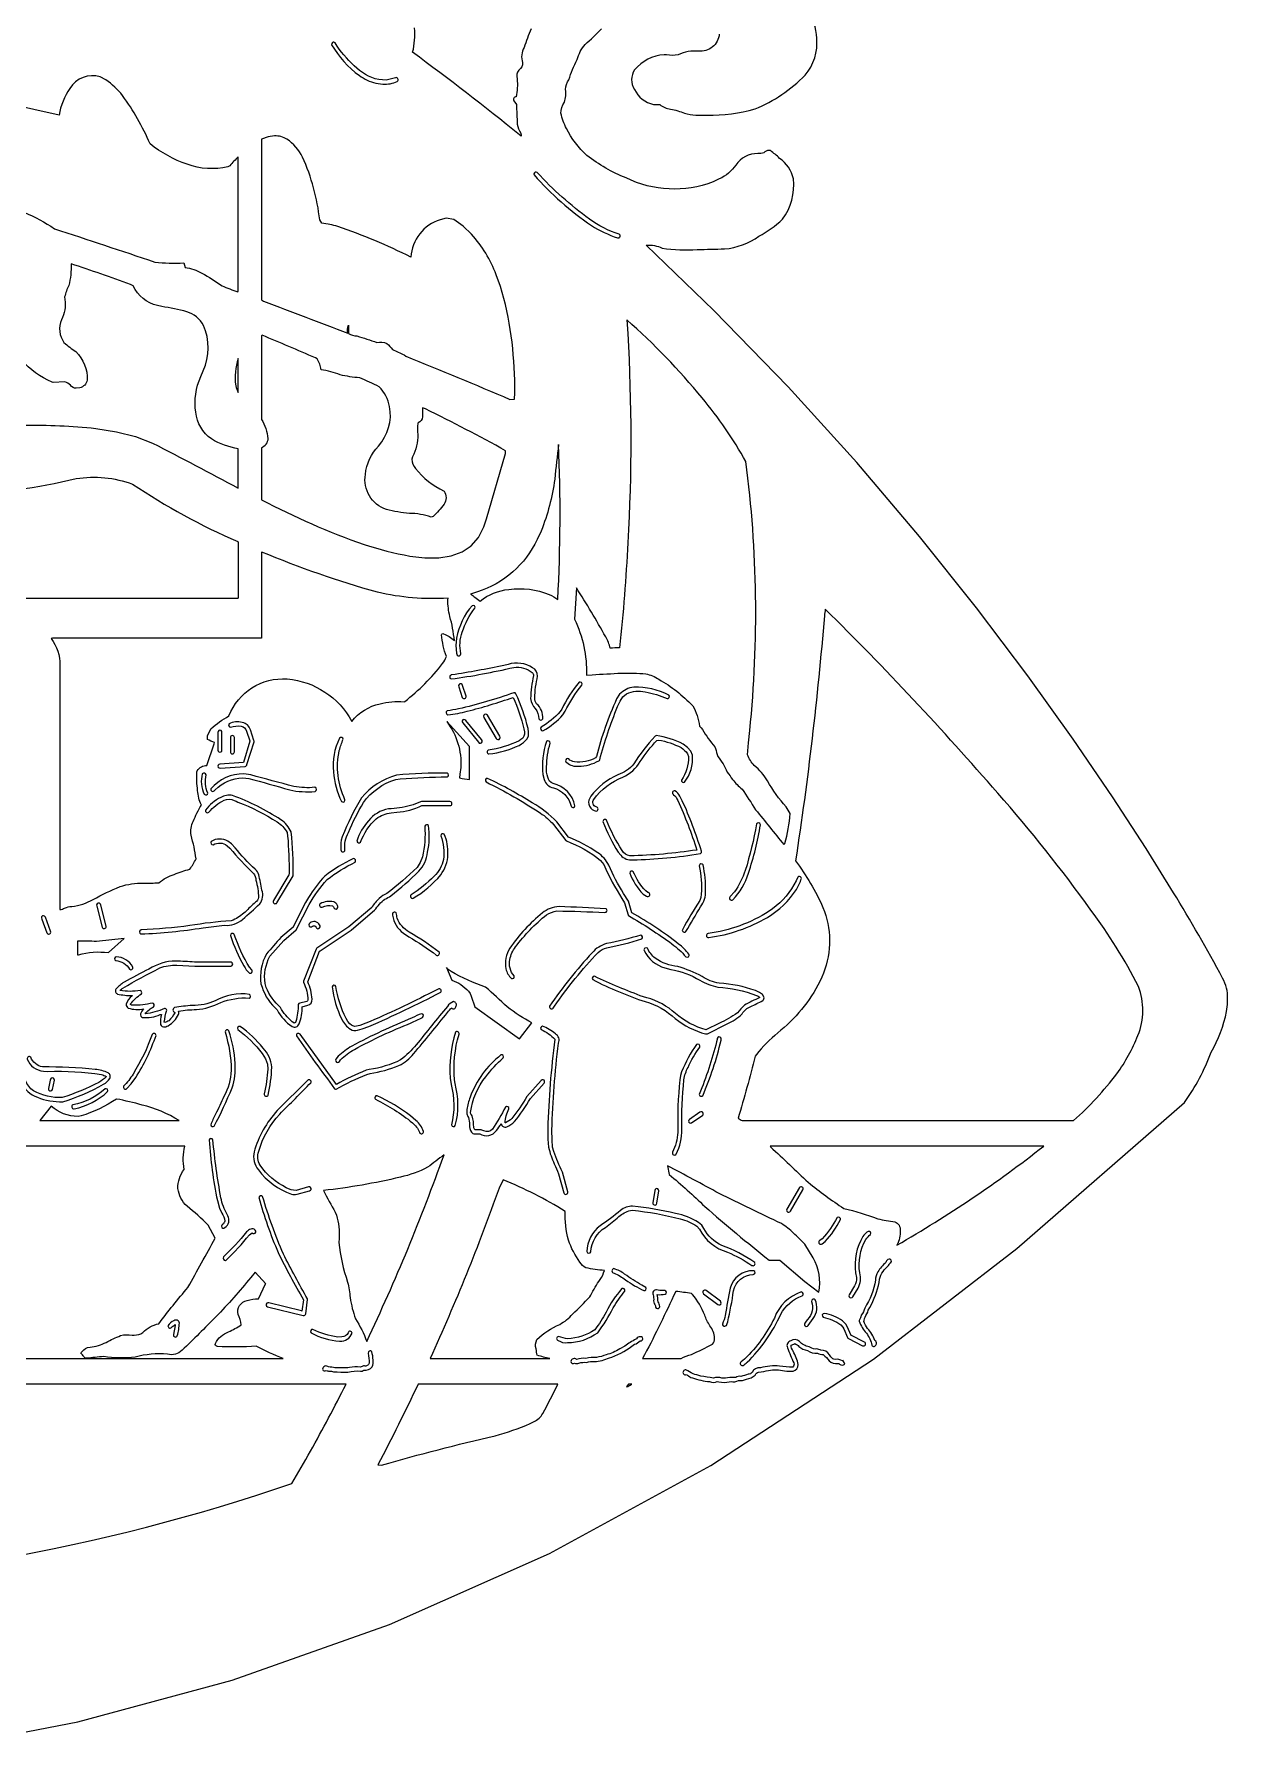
# Model space of a CAD drawing. Extents: x 0.5 to 38.1, y 1.1 to 53.1.
# Drawn here: x 25.3 to 36.98, y 27.66 to 44.45 of the extents above; entities that cross this region are included whole.
import ezdxf

# ---------------------------------------------------------------- set-up
doc = ezdxf.new("R2010")
doc.units = 0
doc.linetypes.add('0', pattern=[0])
doc.layers.add('1', color=7, linetype='0')

msp = doc.modelspace()

# ---------------------------------------------------------------- linework, layer by layer
at = {"layer": '1'}
for points in [[(32.002766, 44.454536, -0.419212), (31.799152, 44.288017, 0.127569), (31.600346, 44.253136, -0.117605), (31.48531, 44.252113), (31.462646, 44.252853, 0.203938), (31.173456, 44.104492, 0.29939), (31.172352, 43.913719, 0.226177), (31.35915, 43.765907), (31.420475, 43.765892, 0.151761), (31.525898, 43.720604, -0.060326), (31.662617, 43.679649, 0.079606), (31.884007, 43.662834, 0.072053), (32.353428, 43.722267, 0.099779), (32.842537, 44.051907, 0.206197), (32.956863, 44.413593, 0.250505), (32.654152, 44.910217, 0.098099)], [(30.160494, 44.507313, 0.02572), (30.092869, 44.323738, 0.208924), (30.076714, 44.176003, -0.28275), (30.040211, 44.102913, 0.230574), (30.023869, 44.015526, -0.074807), (30.014179, 43.841805, 0.5764), (29.993015, 43.800499), (30.016544, 43.767189, -0.010081), (30.024281, 43.573448, 0.098104), (30.059513, 43.486427, -0.078967), (30.064228, 43.455025), (30.045826, 43.468529, 0.012689), (29.001484, 44.276436, 0.083739), (29.019123, 44.51487)], [(24.253193, 27.657297), (25.7244, 27.94105), (27.234318, 28.347757), (28.775455, 28.891657), (30.340305, 29.586969), (31.921345, 30.447962), (33.511082, 31.488871), (34.915913, 32.571358), (36.55785, 33.999168, 0.062369), (36.81786, 34.492409, 0.079935), (36.968662, 34.890892), (36.977055, 34.957771), (36.979069, 35.01667, 0.139798), (36.929523, 35.216087, 0.014982), (36.44875, 36.053154), (36.179935, 36.486092), (35.852482, 36.990257), (35.46674, 37.556618), (35.023106, 38.176033), (34.522007, 38.839409), (33.963795, 39.537651), (33.348866, 40.26165), (32.677631, 41.002281), (31.950474, 41.750496), (31.286915, 42.387962, -0.13735), (31.444355, 42.360542, 0.05696), (31.787785, 42.345955, -0.006736), (32.055073, 42.352348, 0.127109), (32.390781, 42.475807, 0.063346), (32.62064, 42.642448, 0.193254), (32.728039, 43.03756, 0.193605), (32.593616, 43.238609, 0.043018), (32.50267, 43.31411, 0.292255), (32.45023, 43.301796, -0.186046), (32.396458, 43.287086), (32.380146, 43.285545, 0.266917), (32.165852, 43.173485, -0.130319), (32.003056, 43.037239), (31.941654, 43.008446, -0.208137), (31.089985, 43.047325, -0.070923), (30.70734, 43.267509, -0.098489), (30.507885, 43.531075, -0.071316), (30.452305, 43.679649, -0.140203), (30.486103, 43.788399, 0.145962), (30.497562, 43.912956, -0.155842), (30.530491, 44.007545, -0.048772), (30.611485, 44.204811, -0.105776), (30.688709, 44.352974, 0.019944), (30.851337, 44.50518, 0.122075)], [(25.200535, 42.707573, -0.058796), (25.494175, 42.550743, -0.002123), (26.476795, 42.223778, 0.035979), (26.761967, 42.216087), (26.763126, 42.214973), (26.773396, 42.172325, -0.104191), (26.937256, 42.11467, -0.03292), (27.13567, 41.991661, 0.02168), (27.289463, 41.933449), (27.293781, 41.937813), (27.293797, 43.254387, 0.018421), (27.212269, 43.166313), (27.192875, 43.156609, -0.150482), (26.795248, 43.181782, -0.088989), (26.430927, 43.381569, 0.054268), (26.161438, 43.85387, 0.071128), (25.998447, 44.008644), (25.942539, 44.036552, 0.343583), (25.646372, 43.92366, 0.111386), (25.540531, 43.660561), (24.545612, 43.88166)], [(25.194262, 40.626549, -0.032053), (25.899204, 40.595711), (26.102787, 40.562721), (26.289692, 40.515465), (26.456121, 40.452232, -0.004034), (27.293781, 40.011909), (27.293766, 40.39669, -0.094318), (27.031813, 40.493004, -0.216025), (26.877989, 40.754299, -0.143689), (26.927448, 41.103874), (26.950932, 41.16111, 0.216883), (26.954414, 41.603447, 0.194676), (26.790333, 41.738091, 0.033642), (26.545628, 41.787941), (26.504719, 41.797539, -0.235946), (26.265537, 41.992119), (26.240482, 42.004265, 0.008092), (25.657841, 42.206627, -0.064292), (25.636234, 41.994667, 0.063634), (25.594746, 41.883705), (25.596348, 41.856575, -0.147962), (25.56522, 41.659554, 0.270179), (25.58852, 41.436287, 0.039086), (25.703876, 41.348152, -0.213596), (25.816429, 41.067627, -0.288844), (25.744343, 40.994041), (25.708958, 40.988441, -0.267571), (25.652401, 41.017902, 0.118234), (25.596027, 41.052315), (25.482716, 41.04641), (25.472416, 41.04882, -0.118602), (25.172457, 41.266277, -0.195437)], [(24.553368, 39.949413, 0.051985), (25.70731, 40.104973, -0.128442), (26.259176, 40.051208, 0.044463), (27.288868, 39.48835), (27.293781, 39.480766), (27.293781, 38.93531), (27.287174, 38.933434), (24.122486, 38.933449, 0.657489)], [(23.958546, 31.493952), (27.734028, 31.493952, -0.019346), (27.469975, 31.614161, -0.032411), (27.090122, 31.613047, -0.512748), (27.071049, 31.64271, -0.196952), (27.19849, 31.754227, 0.015545), (27.32407, 31.82345, 0.080168), (27.293819, 31.927008, -0.446095), (27.3806, 32.061653, -0.079248), (27.493336, 32.08004), (27.562428, 32.224052), (27.562641, 32.225304), (27.459021, 32.340401), (27.416096, 32.287758, -0.027181), (27.074846, 31.9039, -0.010932), (26.744816, 31.576151, -0.280648), (26.601154, 31.53686, 0.09008), (26.286427, 31.508173, -0.063641), (25.97707, 31.514215, -0.002238), (25.809267, 31.49667, -0.258446), (25.782293, 31.51461, 0.072106), (25.75536, 31.542475), (25.753757, 31.547693), (25.755222, 31.553553, -0.102764), (25.817799, 31.602564), (25.843821, 31.605709, 0.103501), (26.001091, 31.652821, -0.030154), (26.142235, 31.719023, -0.120122), (26.25458, 31.7236, 0.08682), (26.341572, 31.736567), (26.358952, 31.750635, -0.139138), (26.515553, 31.835199, -0.012635), (26.802189, 32.191185, 0.001733), (27.068394, 32.673012), (26.998615, 32.800911, 0.030586), (26.792854, 32.984943, -0.16476), (26.702929, 33.158012, -0.167756), (26.764545, 33.345741, -0.106557), (26.771168, 33.571724), (26.751347, 33.572365), (25.218098, 33.572365, -0.041612)]]:
    msp.add_lwpolyline(points, format="xyb", dxfattribs=at)
for points in [[(28.217075, 44.372017, 0.311866), (28.207783, 44.351173, 0.101257), (28.479988, 44.048687, 0.077527), (28.639973, 43.973106), (28.709522, 43.963326, 0.109294), (28.851168, 43.991322, 0.826197), (28.833378, 44.028084), (28.820118, 44.022621), (28.743595, 44.004723), (28.668781, 44.008873, -0.136866), (28.429377, 44.144245, -0.064422), (28.242224, 44.368576, 0.351333)], [(27.520451, 41.853279), (27.541292, 41.840847, -0.002377), (28.367146, 41.528709, -0.187141), (28.373966, 41.604897), (28.373966, 41.524391, 0.129713), (28.455997, 41.501488, -0.013139), (28.650547, 41.436836, -0.159495), (28.74918, 41.428627, -0.036581), (28.80283, 41.367561, -0.017963), (28.917484, 41.314629), (28.933702, 41.302731, -0.004792), (29.952654, 40.880718), (29.999317, 40.881508, 0.067833), (29.895435, 41.868584), (29.860691, 41.985847), (29.819386, 42.099831, 0.091867), (29.57819, 42.497032), (29.496265, 42.575111), (29.404652, 42.642097), (29.330067, 42.652763), (29.272297, 42.637367, 0.318904), (28.984974, 42.27169, 0.033566), (28.269428, 42.571663, 0.04779), (28.113605, 42.604362), (28.091572, 42.636726, 0.077756), (27.92425, 43.251045, 0.122798), (27.770557, 43.427258, 0.135857), (27.649509, 43.458595), (27.587681, 43.450188), (27.520466, 43.425987)], [(30.188725, 43.088615, 0.152928), (30.189718, 43.076729, 0.061732), (30.751026, 42.582283, 0.062964), (31.007954, 42.460701, 0.844382), (31.024067, 42.496681, -0.083401), (30.731129, 42.645012, -0.049553), (30.219385, 43.100952, 0.526557)], [(30.935551, 38.444969, 0.066471), (30.89159, 38.556877, 0.013305), (30.603596, 39.036629), (30.585484, 38.729668, -0.116861), (30.703953, 38.181389), (30.758894, 38.186226, -0.001838), (31.043974, 38.201836, -0.033267), (31.283863, 38.193657, -0.109372), (31.411636, 38.140999, -0.072099), (31.742344, 37.88282, -0.108802), (31.809208, 37.681068), (31.824171, 37.66544), (31.838158, 37.64893, 0.029281), (31.957661, 37.480019), (31.966618, 37.462471, 0.024957), (31.987507, 37.385307, -0.075365), (32.080845, 37.233799, -0.02002), (32.133286, 37.159451, 0.056864), (32.225773, 37.06646, -0.015325), (32.358265, 36.864449, -0.003249), (32.634495, 36.523338), (32.64481, 36.53376, 0.046087), (32.696354, 36.827049), (32.658512, 36.893013, -0.062665), (32.476254, 37.146095, 0.084688), (32.344273, 37.298164, -0.073816), (32.277836, 37.401329), (32.289837, 37.520927), (32.301117, 37.640591, 0.058238), (32.262867, 40.271645, 0.049122), (31.834076, 40.894535, 0.040012), (31.098194, 41.658806), (31.106804, 41.525837, -0.028291), (31.107862, 39.47768, -0.012773), (31.027439, 38.449989, 0.003819)], [(27.520451, 39.897972, 0.035207), (28.525211, 39.460361, 0.034752), (28.974949, 39.346886), (29.121403, 39.33091), (29.256321, 39.331169), (29.377995, 39.349358), (29.484791, 39.387108), (29.57497, 39.446037), (29.64687, 39.527824), (29.698856, 39.634117), (29.722706, 39.712868), (29.910587, 40.351707), (29.911671, 40.377464, 0.012426), (29.127491, 40.786751), (29.096226, 40.799004, -0.010866), (29.099051, 40.709549, -0.243357), (29.056324, 40.649879), (29.052067, 40.643547, 0.074707), (29.050753, 40.53669, -0.143162), (28.999273, 40.319256, 0.254576), (29.01543, 40.222847), (29.027624, 40.204414, 0.110746), (29.308277, 39.983147, -0.307775), (29.309315, 39.853462, -0.043714), (29.202, 39.734413), (29.182514, 39.728645, 0.079697), (28.969772, 39.765095, -0.045902), (28.743847, 39.802464, -0.361967), (28.538271, 40.146748, -0.163358), (28.666679, 40.42358, 0.230702), (28.776278, 40.810936, 0.139413), (28.673969, 41.00428, 0.004868), (28.482822, 41.09214, -0.044981), (28.291325, 41.120537, 0.051696), (28.105671, 41.170357, 0.130261), (28.065708, 41.27636), (28.049107, 41.286324, 0.004967), (27.526827, 41.50779), (27.520466, 41.503731), (27.520466, 40.691048), (27.520954, 40.684212, -0.118998), (27.584146, 40.496479, -0.282953), (27.520466, 40.404274)], [(27.293781, 41.279366, 0.118061), (27.269194, 41.014351, 0.06911), (27.293781, 40.94854)], [(29.611164, 38.944237, 0.028711), (29.66193, 38.90612, -0.14763), (29.943451, 39.02113, -0.129705), (30.339048, 38.971123, -0.050824), (30.422596, 38.921867, 0.023944), (30.429523, 40.438316, 0.005636), (30.39213, 40.098255, -0.058921), (30.259464, 39.591423), (30.220783, 39.508385, -0.205501), (29.635166, 38.995979), (29.568851, 38.974434, -0.029772)], [(27.520451, 38.544563), (25.475712, 38.544563), (25.463245, 38.540642, -0.163952), (25.54825, 38.278801), (25.548252, 35.903831), (25.549076, 35.888832, 0.127719), (25.594465, 35.902569, -0.088905), (25.665424, 35.91806, 0.096318), (25.873644, 35.986553, -0.03006), (26.136787, 36.112827, -0.090964), (26.367193, 36.145077, 0.012176), (26.516376, 36.150063, -0.088481), (26.66758, 36.232479, -0.019208), (26.821262, 36.283546, 0.024551), (26.881733, 36.382912, 0.03249), (26.83293, 36.615818, -0.159096), (26.853901, 36.751038, -0.042248), (26.93343, 36.91082, -0.101824), (26.896723, 37.052128, -0.045314), (26.88921, 37.234596), (26.892582, 37.247063, -0.267535), (26.987034, 37.297218), (27.057774, 37.509438), (27.062519, 37.524117, -0.04348), (26.992863, 37.553169), (26.992878, 37.588097), (27.02747, 37.657326, -0.059559), (27.203312, 37.782234, -0.331364), (27.774326, 38.144753, -0.252567), (28.405382, 37.729637, -0.172422), (28.681852, 37.901966, -0.079754), (28.916824, 37.921219), (28.923542, 37.924152, 0.061119), (29.294754, 38.294415, 0.067823), (29.33115, 38.364418, -0.066159), (29.284685, 38.576717, -0.475711), (29.303913, 38.58712, -0.082192), (29.409733, 38.52169, 0.045953), (29.365149, 38.756645, -0.049973), (29.344959, 38.919838), (29.34737, 38.934822, -0.072278), (28.658405, 38.992424, -0.029574), (27.524357, 39.386421), (27.520466, 39.382881)], [(29.45882, 38.371574, 0.34947), (29.473318, 38.391838, -0.143166), (29.487371, 38.603764, -0.092427), (29.611116, 38.83606, 0.740787), (29.582541, 38.861591, 0.128599), (29.43021, 38.544655), (29.424229, 38.472008), (29.431538, 38.397118, 0.544769)], [(33.040714, 38.82711, 0.024038), (33.031116, 38.761421, -0.017349), (32.749577, 36.365501, -0.051655), (33.017769, 35.909405, -0.194645), (33.022881, 35.266914), (33.006474, 35.225632), (32.988197, 35.185143, -0.10526), (32.575081, 34.680744, 0.046035), (32.365498, 34.470131), (32.354328, 34.452385, -0.008698), (32.188053, 33.845329, 0.049866), (32.225224, 33.822365), (35.471287, 33.822365, 0.046301), (35.89505, 34.281185, 0.062729), (36.101109, 34.656746, 0.185367), (36.106419, 35.135887, 0.041813), (35.640503, 35.882858, 0.024813), (34.728394, 37.026806, 0.019045)], [(29.3848, 38.184364, 0.892816), (29.378284, 38.144646, 0.025298), (29.990702, 38.257961, -0.202855), (30.172417, 38.20681, -0.137107), (30.184818, 38.178062, 0.045909), (30.156452, 37.952358, 0.181615), (30.202017, 37.855911, -0.152044), (30.237375, 37.754269, 0.6347), (30.274328, 37.754433, 0.227845), (30.214449, 37.901669, -0.145882), (30.196859, 37.956612, -0.053216), (30.224667, 38.172684, 0.294431), (30.174526, 38.254631, 0.219076), (29.935627, 38.287621), (29.892826, 38.275841, -0.01293)], [(29.73505, 37.417763, 0.180132), (29.747501, 37.411171, 0.082336), (30.044952, 37.494762, 0.082747), (30.120975, 37.557594), (30.134632, 37.588692), (30.135838, 37.622215), (30.131138, 37.659111, 0.048751), (30.012318, 38.000359, 0.236558), (29.992558, 38.009392, -0.026299), (29.451267, 37.850685, -0.017896), (29.340055, 37.832981, 0.762502), (29.346851, 37.795006, 0.050114), (29.535618, 37.829769, 0.026484), (29.983692, 37.964455, -0.049684), (30.091175, 37.6558), (30.095432, 37.62571, -0.329693), (30.06097, 37.552399), (30.044262, 37.540459, -0.080846), (29.74024, 37.448502, 0.479222)], [(29.490086, 38.082085, 1.078392), (29.452517, 38.068321), (29.487232, 37.964302, 0.9419), (29.524939, 37.977455)], [(30.260807, 37.673317, 0.746846), (30.275745, 37.638027, 0.092242), (30.472569, 37.795082), (30.494678, 37.827919, -0.058743), (30.658934, 38.085007, 0.702034), (30.630098, 38.111565, 0.062809), (30.460804, 37.849434), (30.445271, 37.825005, -0.075772)], [(30.824467, 37.343895, 0.144224), (30.832233, 37.351997, -0.030573), (31.006916, 37.874428), (31.03278, 37.928627), (31.059696, 37.971123), (31.094715, 37.999535, -0.171349), (31.27774, 38.017559, -0.062904), (31.491962, 37.952229, 0.709332), (31.509771, 37.985542, 0.130755), (31.16666, 38.062813, 0.188642), (31.027653, 37.995476), (30.998081, 37.948631, 0.043833), (30.799915, 37.384239), (30.792377, 37.372536, -0.15175), (30.585743, 37.332985, -0.181924), (30.528931, 37.362164, 1.022433), (30.510118, 37.32618, 0.208356), (30.62499, 37.290405, 0.122285)], [(29.818562, 37.562996, 1.140763), (29.853106, 37.583168), (29.733021, 37.789024, 1.063485), (29.698458, 37.768867)], [(27.134998, 37.620064, 1.146891), (27.094988, 37.620049), (27.09499, 37.448479, 1.000191), (27.134998, 37.448479)], [(27.114277, 37.311424, 1.019089), (27.116459, 37.271481), (27.36031, 37.288902, 0.359441), (27.379734, 37.307259), (27.448383, 37.530434, 0.151252), (27.448048, 37.542137), (27.413212, 37.646675, 0.281453), (27.333435, 37.719296, 0.195556), (27.204493, 37.705879, 0.606184), (27.217793, 37.672894, -0.107085), (27.324366, 37.68346, -0.264243), (27.375629, 37.632912), (27.407078, 37.538582), (27.407917, 37.534859), (27.344227, 37.327858)], [(29.335819, 37.72744, -0.178947), (29.472445, 37.276787), (29.461994, 37.211388), (29.461094, 37.176552, 0.015349), (29.558048, 37.160896), (29.558048, 37.483391)], [(29.645435, 37.525322, 1.14525), (29.676397, 37.550652), (29.522007, 37.739357, 1.065081), (29.491047, 37.714027)], [(27.25716, 37.570641, 1), (27.217152, 37.570641), (27.217152, 37.431038, 1), (27.25716, 37.431038)], [(28.323551, 36.940392, 0.382054), (28.338964, 36.962059, -0.164914), (28.283091, 37.444439, -0.026641), (28.321604, 37.554184, 0.695936), (28.285772, 37.565407, 0.14544), (28.226877, 37.234535, 0.097037), (28.30575, 36.944969, 0.242974)], [(30.574375, 36.887978, 0.30494), (30.589863, 36.904076, 0.299448), (30.376535, 37.120434, -0.263474), (30.323931, 37.182816, -0.104553), (30.312714, 37.284782, -0.06655), (30.346962, 37.516392, 0.677017), (30.311268, 37.531944, 0.106272), (30.276875, 37.209038), (30.289494, 37.159737, 0.286743), (30.379419, 37.079697, -0.275192), (30.552105, 36.898743, 0.342242)], [(31.375797, 37.584389, 0.052081), (31.164873, 37.312534, -0.147321), (31.009459, 37.207279, 0.120013), (30.744801, 36.995949), (30.735523, 36.978874, 0.545634), (30.798546, 36.852329, 0.946134), (30.797485, 36.892059, -0.506059), (30.774006, 36.966179, -0.144023), (31.060328, 37.184021, 0.163303), (31.228224, 37.336849, -0.040385), (31.392078, 37.543541), (31.409702, 37.546913, -0.072724), (31.628344, 37.473034, -0.089741), (31.692661, 37.413124), (31.701603, 37.384697, -0.157024), (31.632181, 37.154747, 0.636874), (31.662754, 37.134911, 0.190865), (31.740314, 37.397209), (31.723774, 37.439186), (31.692478, 37.475227), (31.65041, 37.505653, 0.092788), (31.385155, 37.589993), (31.380095, 37.58783)], [(26.984333, 37.011787, 0.266924), (26.995367, 37.028358, -0.14363), (26.978951, 37.206066, 0.635745), (26.942539, 37.217003, 0.178066), (26.96114, 37.015633, 0.32594)], [(27.069798, 37.060982, -0.190572), (27.33823, 37.176399), (27.397404, 37.169502, -0.009065), (27.797873, 37.059086, 0.078528), (28.045832, 37.043903, 0.726653), (28.044529, 37.084023, -0.072151), (27.838337, 37.09304, -0.004377), (27.416508, 37.206154), (27.349751, 37.216194, 0.219617), (27.025805, 37.07024, 0.747911), (27.058552, 37.04969)], [(28.299046, 36.471443, 0.935168), (28.338854, 36.468407, -0.156356), (28.372581, 36.642235, -0.032957), (28.51955, 36.935966, -0.167219), (28.835773, 37.159447), (28.879475, 37.166847, -0.019418), (29.339424, 37.185959, 0.645532), (29.339405, 37.222435, 0.032735), (28.843433, 37.201973, 0.163164), (28.502262, 36.981972, 0.045328), (28.312748, 36.601067), (28.302692, 36.566795), (28.299061, 36.541069)], [(31.699924, 35.42643, 0.340018), (31.705082, 35.450294, 0.071671), (31.605, 35.550697, 0.036668), (31.145405, 35.857002), (31.112675, 35.971489), (31.065907, 36.046341, -0.037271), (30.920797, 36.321999, 0.133898), (30.812916, 36.444298, 0.056652), (30.528202, 36.595192), (30.411457, 36.745293, 0.080168), (30.17281, 36.931374, 0.029194), (29.734848, 37.1717, 0.751055), (29.719944, 37.136299, -0.03173), (30.253025, 36.831673, -0.062381), (30.380299, 36.720222), (30.502323, 36.563332), (30.504063, 36.56144), (30.506046, 36.559792, -0.082945), (30.841051, 36.369015, -0.114375), (30.892567, 36.283104, 0.034785), (31.075748, 35.955193), (31.109348, 35.837563), (31.110783, 35.833916), (31.112904, 35.830635, -0.025965), (31.53986, 35.551826, -0.058424), (31.676023, 35.42498, 0.332568)], [(27.29105, 36.940224, -0.050664), (27.67432, 36.745201, -0.121762), (27.771564, 36.642342), (27.777821, 36.607658, -0.01973), (27.793003, 36.235466), (27.790852, 36.228905), (27.638828, 35.975502, 0.987346), (27.672857, 35.954491), (27.830662, 36.217552), (27.831791, 36.220039, 0.034753), (27.811726, 36.647987, 0.136887), (27.71241, 36.766865, 0.054772), (27.238619, 37.00378, 0.183757), (27.122919, 36.985008, 0.118187), (26.973364, 36.861111, 0.738118), (27.00585, 36.839939, -0.111004), (27.155125, 36.957085, -0.231491), (27.254284, 36.955009), (27.27282, 36.947998)], [(31.82819, 36.459953, 0.031282), (31.640415, 36.953117), (31.616123, 36.997627, 0.161901), (31.567814, 37.049458, 0.854235), (31.555895, 37.011784, -0.144092), (31.59557, 36.955116, -0.032011), (31.782749, 36.470375, -0.032819), (31.127459, 36.413536, -0.236687), (31.052296, 36.465889, -0.053444), (30.899881, 36.762989, 0.698562), (30.864292, 36.751045, 0.060912), (31.0145, 36.450203), (31.038639, 36.420158, 0.244728), (31.15633, 36.373817, 0.033179), (31.817474, 36.435619, 0.380457)], [(29.086887, 36.944969), (29.078081, 36.942181, -0.043086), (28.97979, 36.905403, -0.053371), (28.76474, 36.872124, 0.184946), (28.568069, 36.756813, 0.107968), (28.456137, 36.558395, 0.712665), (28.491934, 36.546272, -0.124554), (28.645405, 36.777061, -0.138661), (28.791782, 36.835228), (28.847385, 36.840508, 0.099759), (29.092777, 36.904961), (29.366093, 36.904961, 1), (29.366093, 36.944969)], [(27.952915, 35.958015), (27.952198, 35.956734), (27.833256, 35.718849), (27.831211, 35.715477), (27.711887, 35.613152, 0.013279), (27.570606, 35.454247, 0.164218), (27.516697, 35.160164, 0.131245), (27.651676, 34.927998), (27.675159, 34.905388, 0.115626), (27.821255, 34.742596, 0.437165), (27.888889, 34.768166, 0.099405), (27.920399, 34.937523), (27.974918, 34.951134, 0.359356), (28.016745, 35.010826, 0.096808), (27.97443, 35.18084), (28.090992, 35.480507), (28.097462, 35.485146), (28.400654, 35.687279), (28.401798, 35.688179), (28.629353, 35.88076, -0.067931), (28.729069, 35.99099, 0.052914), (28.788944, 36.023003, 0.025707), (29.062277, 36.262604, 0.146873), (29.148119, 36.450199, 0.085821), (29.155926, 36.709373, 0.635807), (29.119936, 36.703346, -0.079247), (29.096241, 36.404243), (29.07465, 36.348976), (29.044315, 36.300896, -0.02804), (28.74947, 36.045082, 0.115804), (28.675131, 35.996841, 0.070674), (28.600376, 35.908607), (28.37714, 35.719704), (28.063251, 35.510399, 0.146888), (28.056141, 35.501305), (27.933628, 35.186195, 0.12748), (27.932972, 35.17617, -0.105606), (27.976364, 35.000401, -0.239814), (27.964863, 34.989861), (27.89542, 34.972511, 0.250295), (27.881428, 34.959816, -0.07223), (27.857258, 34.793022, -0.370881), (27.843037, 34.777561), (27.83971, 34.778877), (27.82317, 34.788826, -0.083036), (27.707218, 34.92968, -0.103706), (27.567875, 35.125298), (27.556339, 35.165825, -0.155059), (27.602802, 35.430321), (27.739628, 35.584236), (27.86182, 35.689064, 0.080959), (27.865803, 35.694511), (27.986973, 35.93679, -0.045912), (28.163166, 36.182213, -0.048805), (28.437466, 36.351974, 0.7247), (28.421329, 36.386421, 0.052529), (28.140278, 36.215492, 0.049496), (27.982939, 36.006565)], [(28.988544, 36.000908, 0.224212), (29.005558, 35.998436, 0.085503), (29.275917, 36.226952, 0.163312), (29.345898, 36.427845, 0.115418), (29.310814, 36.624966, 0.682804), (29.276295, 36.609917, -0.123669), (29.302166, 36.378811, -0.154505), (29.211031, 36.21563, -0.062934), (28.985445, 36.031693, 0.472036)], [(32.134907, 35.983849, 0.130299), (32.287479, 36.245125, 0.04841), (32.404961, 36.717632, 0.721504), (32.367817, 36.725792, -0.031459), (32.257259, 36.27058, -0.05851), (32.153156, 36.0606), (32.110767, 36.015724, 0.974052)], [(26.819736, 35.730812, -0.019553), (26.342585, 35.688236, 0.776442), (26.34206, 35.649208, 0.028472), (26.949545, 35.70916), (27.055145, 35.722233), (27.160862, 35.734337, 0.200439), (27.336857, 35.791756, 0.00611), (27.504786, 35.943317, 0.242495), (27.526659, 36.07848, -0.004587), (27.496265, 36.228916, 0.108763), (27.460651, 36.28318, -0.038668), (27.263371, 36.492607), (27.227192, 36.530724), (27.191685, 36.556145, 0.277452), (27.030344, 36.555405, 0.712921), (27.049015, 36.521431, -0.312699), (27.1852, 36.513069), (27.213215, 36.488991, 0.037226), (27.445013, 36.241207, -0.172218), (27.465794, 36.175987, -0.079148), (27.491016, 36.005196, -0.23155), (27.462759, 35.959549, 0.018053), (27.362623, 35.863937, -0.061066), (27.245441, 35.78437), (27.223728, 35.778038, 0.026055)], [(31.820362, 35.91581, 0.182684), (31.867727, 36.070717, 0.062888), (31.844265, 36.324558, 0.699192), (31.806767, 36.316826, -0.059362), (31.827015, 36.038506), (31.820988, 36.004677), (31.810858, 35.977947, 0.00328), (31.641459, 35.691158, 0.773504), (31.675205, 35.672142, 0.002895)], [(31.305241, 36.015099, 0.935196), (31.302555, 36.056232), (31.282246, 36.069725, -0.080079), (31.160118, 36.258583, 0.648424), (31.126041, 36.24543, 0.100276), (31.256458, 36.039818), (31.28899, 36.018654, 0.149285)], [(32.803318, 36.202629, 0.511813), (32.771076, 36.204872), (32.754612, 36.169472, -0.124442), (32.523808, 35.895802), (32.490845, 35.871864, -0.108344), (31.892918, 35.653343, 0.975604), (31.898914, 35.613804, 0.097545), (32.475254, 35.811871, 0.116512), (32.757969, 36.084972, 0.060752), (32.806469, 36.191643), (32.805614, 36.197342)], [(25.961475, 35.715462, 0.966779), (26.000309, 35.72506), (25.948963, 35.930504, 1.239655), (25.910128, 35.920784)], [(28.25359, 35.893318, 0.550649), (28.264851, 35.927967, 0.226354), (28.22855, 35.963219, 0.172949), (28.096071, 35.944977, 0.82677), (28.116903, 35.911671, -0.173258), (28.218056, 35.924274, -0.244964), (28.231684, 35.902065, 0.300819)], [(25.406254, 35.814903, 1.160895), (25.371052, 35.794823), (25.421284, 35.660896, 1.043975), (25.457615, 35.67791)], [(29.232883, 35.442467, 0.852986), (29.259634, 35.471581, 0.036902), (28.967705, 35.665768, -0.1673), (28.849773, 35.803417, 0.021371), (28.841326, 35.855068, 0.862322), (28.804707, 35.832481, 0.210884), (28.911228, 35.658409), (28.965, 35.620705, -0.029225)], [(30.884022, 35.857964, 0.771873), (30.894289, 35.895283, 0.010203), (30.433878, 35.916534, 0.163081), (30.271122, 35.85479, 0.07029), (29.95295, 35.509964, 0.187547), (29.913776, 35.307995, 0.147179), (29.968458, 35.213589, 0.640246), (29.995869, 35.238548, -0.253842), (29.953766, 35.398907, -0.123295), (30.008945, 35.522163, -0.066727), (30.31271, 35.836937, -0.103952), (30.411045, 35.87426, -0.012614)], [(27.421055, 35.266975, 0.495109), (27.42621, 35.298378), (27.405201, 35.323372, -0.058927), (27.255007, 35.644829, 0.728991), (27.217167, 35.633415, 0.049101), (27.349064, 35.336159, 0.082023), (27.40304, 35.266579, 0.237801)], [(28.08112, 35.701942, 0.533398), (28.089254, 35.738308, 0.483474), (27.99744, 35.757225, 1.281649), (28.021242, 35.725647, -0.582664), (28.057026, 35.70969, 0.313056)], [(30.388767, 34.9412, -0.039381), (30.818169, 35.468761, -0.092919), (30.901875, 35.51487, 0.030921), (31.244854, 35.599888, 0.716593), (31.234028, 35.636208, -0.02151), (30.898289, 35.555313, 0.142026), (30.758945, 35.466011, 0.037429), (30.341539, 34.94112, 0.855872), (30.377398, 34.924538)], [(25.907627, 35.575737, 0.008222), (25.724827, 35.579826), (25.719471, 35.577614), (25.719471, 35.445488), (25.728947, 35.445976, -0.10296), (26.022892, 35.46624), (26.178501, 35.604546)], [(32.07938, 34.769218, 0.088866), (32.227406, 34.867668, -0.16866), (32.310165, 34.939049, 0.01151), (32.427952, 34.99712, 0.270569), (32.439762, 35.035301), (32.425266, 35.05645), (32.39632, 35.076393), (32.356052, 35.094917, 0.070723), (32.001396, 35.166683, -0.108268), (31.835043, 35.233646, 0.049345), (31.598682, 35.329323, -0.123514), (31.37509, 35.411739, -0.107034), (31.298656, 35.509487, 0.762029), (31.266834, 35.487236, 0.219073), (31.47086, 35.317665), (31.528309, 35.302696, -0.092358), (31.813997, 35.195621, 0.060908), (31.987949, 35.12748, -0.083009), (32.367176, 35.047707, -0.184184), (32.398167, 35.025978, 0.019114), (32.249241, 34.952614, 0.021471), (32.179966, 34.877266, -0.053154), (31.999882, 34.774178), (31.878529, 34.713478), (31.87392, 34.712593, -0.119126), (31.573826, 34.871544, 0.115298), (31.295038, 35.025158), (31.260014, 35.033546, -0.02019), (30.780317, 35.234825, 0.643194), (30.763983, 35.202324, 0.037082), (31.278187, 34.986702, -0.125026), (31.571943, 34.820499, 0.100981), (31.868687, 34.671055), (31.87842, 34.671215), (31.887897, 34.673439)], [(26.252781, 35.302406, 0.329247), (26.261908, 35.324333, 0.262985), (26.099125, 35.426445, 0.738568), (26.094929, 35.388435, -0.250621), (26.23045, 35.303337, 0.294851)], [(26.550373, 34.743919, 0.260185), (26.594856, 34.745842), (26.609476, 34.751595, 0.1421), (26.709579, 34.86084, 0.149519), (26.710499, 34.893745, -0.047291), (26.884409, 34.908878, 0.101425), (27.122379, 34.978554, -0.112581), (27.401884, 35.021755, 0.605114), (27.40485, 35.057274, 0.163266), (27.068985, 34.995743, -0.120542), (26.844532, 34.949474, 0.030964), (26.669868, 34.928001, 0.675363), (26.671268, 34.882698), (26.672215, 34.880501), (26.67226, 34.877708, -0.09015), (26.613203, 34.800701, -0.097473), (26.576847, 34.783241), (26.570591, 34.78611, -0.050566), (26.594145, 34.902767, 0.423509), (26.570805, 34.92046, -0.085359), (26.382069, 34.868385, -0.09108), (26.466206, 34.937241, 0.59221), (26.454853, 34.972878, -0.063312), (26.261503, 34.951431), (26.249598, 34.953949), (26.238102, 34.957939), (26.240452, 34.964867, -0.076752), (26.345949, 35.06358, 0.531085), (26.334385, 35.094673, -0.077049), (26.137333, 35.095589, -0.113919), (26.165195, 35.119896, -0.017517), (26.525446, 35.316139, -0.102256), (26.693897, 35.343254), (26.870838, 35.334435), (27.220631, 35.33445, 1.063918), (27.215946, 35.374443), (26.867435, 35.374474, 0.002792), (26.680923, 35.384426, 0.133738), (26.420033, 35.30629, 0.001551), (26.176804, 35.176689, 0.068338), (26.096611, 35.10955, 0.464875), (26.112583, 35.061623, 0.06648), (26.2542, 35.047585), (26.256702, 35.043129, 0.149978), (26.197853, 34.961639, 0.29984), (26.218037, 34.923332, 0.122221), (26.367664, 34.915764, 0.069835), (26.335924, 34.86805, 0.389075), (26.35796, 34.831795, 0.131829), (26.529118, 34.859901), (26.541813, 34.862251, 0.119201), (26.534193, 34.762787, 0.16832)], [(29.610416, 34.935631), (30.046665, 34.621529), (30.168812, 34.778587, -0.042214), (29.926868, 34.935005, 0.014877), (29.715107, 35.127602, -0.042344), (29.377811, 35.281105), (29.349751, 35.301109), (29.331196, 35.319557), (29.383549, 35.197395, -0.125541), (29.549168, 35.08831), (29.564396, 35.065422), (29.575504, 35.040337)], [(29.198582, 35.083183, -0.018267), (28.544498, 34.775764), (28.483585, 34.753868), (28.452702, 34.745415, -0.266695), (28.387989, 34.769615), (28.367863, 34.792946), (28.349171, 34.821892, -0.072014), (28.249634, 35.136677, 0.681909), (28.212574, 35.13308, 0.083647), (28.30785, 34.81411, 0.141115), (28.391531, 34.716278, 0.171349), (28.462849, 34.706688), (28.508015, 34.719856), (28.573551, 34.744331, 0.018166), (29.276081, 35.079094, 0.839264), (29.252264, 35.110477)], [(29.342716, 34.881737, -0.02105), (29.38332, 34.926308, 0.764424), (29.423084, 34.937279, 0.592722), (29.400654, 34.987236, 0.131108), (29.340961, 34.940163, 0.006075), (29.036867, 34.563988, -0.050695), (28.882877, 34.416374, -0.082444), (28.576756, 34.323311), (28.547672, 34.314857, 0.03469), (28.254307, 34.177498), (27.899128, 34.668007, 0.817348), (27.863285, 34.652168, 0.006665), (28.237564, 34.134144, 0.200202), (28.252491, 34.130608, -0.031003), (28.552692, 34.274452), (28.585041, 34.284203, 0.05853), (28.866831, 34.361675, 0.106488), (29.010731, 34.47683, 0.009494)], [(28.996204, 34.82827, 0.024491), (28.40531, 34.55191, 0.047788), (28.273258, 34.454109), (28.250523, 34.424248, 1.06121), (28.284151, 34.402336), (28.295033, 34.418938, -0.069743), (28.432438, 34.52021, -0.030229), (28.985798, 34.77882, 0.011957), (29.098658, 34.831688, 0.691078), (29.088444, 34.868309, 0.034984)], [(26.204105, 34.13604), (26.245289, 34.18206), (26.290455, 34.243523, 0.058759), (26.489344, 34.656639, 0.752234), (26.452305, 34.666924, -0.049623), (26.265217, 34.278099, -0.047394), (26.172308, 34.15947, 0.850095)], [(27.072102, 33.885139, 0.032535), (27.025209, 33.782425, 0.625896), (27.058811, 33.769218, 0.024211), (27.234289, 34.142769, 0.106652), (27.262627, 34.38258, 0.072392), (27.201447, 34.70248, 0.756234), (27.164827, 34.690514, -0.075697), (27.225189, 34.31477, -0.116248), (27.154043, 34.058937, -0.002571)], [(27.549305, 34.085411, 0.933047), (27.587254, 34.073082, 0.046159), (27.62252, 34.345535, 0.168308), (27.537447, 34.532936, 0.069939), (27.313101, 34.745258, 0.723596), (27.290699, 34.714546, -0.065375), (27.529102, 34.480217), (27.560184, 34.428337), (27.579624, 34.376656), (27.583714, 34.326866, -0.03373)], [(29.455433, 34.669579, 0.788095), (29.42046, 34.686592, 0.093112), (29.368351, 34.239357), (29.378422, 34.176476, -0.122836), (29.381088, 33.780499, 0.714709), (29.418797, 33.774788, 0.133871), (29.416498, 34.184975), (29.410877, 34.22123, -0.093016)], [(30.387897, 33.398796, 0.008796), (30.429813, 33.303505), (30.481266, 33.114876, 0.982871), (30.51967, 33.12606), (30.46706, 33.318886, -0.021229), (30.383305, 33.519051), (30.371723, 33.562584), (30.365665, 33.634743), (30.364475, 33.730705, -0.024457), (30.428532, 34.579994, 0.380297), (30.39884, 34.671322, 0.111445), (30.27117, 34.746136, 0.607014), (30.258671, 34.712852, -0.106013), (30.393299, 34.618462, 0.025347), (30.324177, 33.744499), (30.325291, 33.641685), (30.331669, 33.561287, 0.049809)], [(31.827976, 34.0606, 0.181023), (31.840916, 34.066582, 0.044871), (32.020145, 34.608391), (32.021061, 34.622993, 1.059795), (31.980885, 34.616951), (31.976887, 34.592171, -0.032673), (31.806627, 34.079639, 0.42086)], [(26.000065, 34.250206, -0.077109), (25.929432, 34.197304, -0.044814), (25.570377, 34.047935, -0.136148), (25.290346, 34.114044, -0.148835), (25.210485, 34.215935, 0.766059), (25.175831, 34.19886, 0.229003), (25.327694, 34.05098, 0.102283), (25.576176, 34.008064, 0.060842), (25.976154, 34.179298, 0.10095), (26.037201, 34.233658, 0.418693), (26.01996, 34.288914, 0.104433), (25.894871, 34.324028, 0.024331), (25.379253, 34.348129, -0.265022), (25.263561, 34.442989, 0.758169), (25.228258, 34.425377, 0.287125), (25.386387, 34.307121), (25.430683, 34.304863, -0.045241), (25.95715, 34.273159, -0.04424), (26.001129, 34.255066), (26.001429, 34.252453)], [(29.557514, 33.781914, 0.133104), (29.575964, 33.708393, 0.21625), (29.61063, 33.694099), (29.655903, 33.694084), (29.658115, 33.693764, 0.398083), (29.821978, 33.726246, 0.02242), (29.867664, 33.793159, 0.494342), (29.92165, 33.761909, 0.124041), (29.998219, 33.814766, 0.048819), (30.153568, 34.037682), (30.287083, 34.187889, 1.051801), (30.258549, 34.215981), (30.11829, 34.058174, -0.050383), (29.971621, 33.843464, -0.08002), (29.91147, 33.800365), (29.908882, 33.80022), (29.906315, 33.800591, -0.10648), (29.944216, 33.937397, 0.74522), (29.909962, 33.95472, -0.029138), (29.782429, 33.738716, -0.339644), (29.697309, 33.722332, -0.014501), (29.662998, 33.734108), (29.610813, 33.734108, -0.268508), (29.599735, 33.758247, 0.065922), (29.583744, 33.868828), (29.578236, 33.878166), (29.571354, 33.886482), (29.568012, 33.903572, -0.137305), (29.717476, 34.252338, -0.05066), (29.888674, 34.435734, 0.728153), (29.865345, 34.465813, 0.137874), (29.563791, 34.051559, 0.036654), (29.531132, 33.931099), (29.530445, 33.890297), (29.540119, 33.861519), (29.546528, 33.853661, -0.094169)], [(31.58205, 33.494545, 0.121792), (31.637104, 33.736473, -0.033414), (31.657429, 34.223274, -0.091367), (31.697025, 34.343712, -0.049358), (31.811155, 34.541859, 0.715316), (31.781027, 34.568638, 0.059452), (31.634068, 34.299095), (31.62447, 34.264259), (31.616688, 34.221443, 0.031946), (31.597118, 33.707619, -0.109801), (31.544666, 33.512348, 0.84904)], [(25.456867, 34.112907, 0.349047), (25.476627, 34.128151), (25.49445, 34.217247, 1.097423), (25.453966, 34.218697), (25.437595, 34.136833, 0.465234)], [(25.687656, 33.938728, 0.139917), (26.015909, 34.10622, 0.697707), (25.99065, 34.13401, -0.146289), (25.676165, 33.978729, 0.875907)], [(27.991383, 33.135979, 1.025487), (27.982624, 33.175087), (27.86092, 33.140297, -0.160598), (27.764509, 33.166229, -0.127013), (27.508413, 33.386009, -0.223083), (27.495266, 33.522442, -0.119124), (27.699909, 33.886742, 0.002399), (28.005466, 34.193874, 0.826319), (27.974125, 34.217567), (27.676746, 33.92025, 0.118257), (27.448919, 33.516777, 0.229152), (27.491167, 33.340767, 0.147663), (27.813906, 33.103077, 0.087873), (27.870152, 33.101387)], [(25.463017, 33.964165), (25.353306, 33.823082), (25.354527, 33.822365), (26.716663, 33.822365, 0.081229), (26.352396, 33.975475, 0.020762), (26.102985, 34.034004, -0.068296), (25.756992, 33.868309), (25.725697, 33.863976, -0.183526)], [(29.09174, 33.694695, 0.380977), (29.106726, 33.716621, 0.134029), (29.034092, 33.824364), (28.98093, 33.870293, 0.046957), (28.655268, 34.066227, 0.732301), (28.636936, 34.031105, -0.057734), (28.999241, 33.802208, -0.128054), (29.067814, 33.708061, 0.395108)], [(31.710072, 33.834953, 1.003246), (31.733873, 33.802773), (31.837696, 33.871971, 1.056166), (31.813543, 33.903954)], [(27.14127, 32.80732, 1.20263), (27.164139, 32.77557, 0.391669), (27.192036, 32.891487), (27.186527, 32.904686, -0.091855), (27.125004, 33.067482, -0.023379), (27.046148, 33.634689, 0.675176), (27.00902, 33.633934, 0.034548), (27.090305, 33.040825), (27.110981, 32.967018), (27.133259, 32.917747, -0.148353), (27.161556, 32.839458, -0.202586)], [(28.441059, 31.882395, -0.056886), (28.551365, 31.662699, 0.025871), (29.30843, 33.488716, -0.013267), (29.147892, 33.366631, -0.063288), (28.880863, 33.269066, -0.029349), (28.127155, 33.138176, -0.001172), (28.242571, 32.926441), (28.255066, 32.89732, -0.093895), (28.281878, 32.668739), (28.278568, 32.628883, 0.053114), (28.364609, 32.2421, -0.046799), (28.388752, 32.090477, 0.038626)], [(32.502338, 33.57235), (32.505222, 33.56469, -0.002396), (32.874214, 33.218849, 0.028504), (33.22263, 32.963722, -0.032186), (33.554413, 32.86198, 0.03191), (33.721169, 32.833218, -0.343002), (33.773563, 32.747959, -0.120211), (33.742176, 32.604271, 0.03569), (35.178349, 33.572365)], [(32.73, 32.722466, 0.048374), (32.612064, 32.814461, -0.003118), (32.001118, 33.109688, 0.003905), (31.495213, 33.381737), (31.51247, 33.295479, -0.01771), (31.860569, 32.982719, 0.011669), (32.490147, 32.45768), (32.59383, 32.45768), (32.595158, 32.457054), (32.838993, 32.248085), (32.977009, 32.144554, 0.173438), (32.922672, 32.480385), (32.838703, 32.614754, 0.015512)], [(27.931141, 31.914576, 0.435701), (27.955021, 31.931681), (27.972446, 32.071037), (27.97263, 32.074196), (27.972309, 32.077339, -0.010864), (27.736134, 32.516853, -0.032127), (27.533043, 33.079472, 0.701408), (27.496481, 33.070671, 0.03525), (27.684986, 32.531792, 0.01737), (27.931934, 32.069572), (27.918156, 31.959238), (27.913136, 31.960291), (27.593266, 32.040276, 1.056548), (27.581318, 32.002022)], [(30.209751, 31.588053, -0.180414), (30.217503, 31.68165, -0.089634), (30.441727, 31.828827, 0.083007), (30.567249, 31.929813, 0.014052), (30.735737, 32.099251), (30.746937, 32.114754, -0.062933), (30.838411, 32.267414, 0.071749), (30.878162, 32.357491, -0.042722), (30.698154, 32.382057, -0.16494), (30.638735, 32.43911, -0.072824), (30.52599, 32.653267, -0.07205), (30.494541, 32.934669, 0.041735), (29.885975, 33.243874), (29.848024, 33.162682, -0.021405), (29.171892, 31.493952), (30.342731, 31.493952, -0.027958), (30.221165, 31.526987, -0.025051)], [(31.375263, 32.996239, 0.344929), (31.392719, 33.013542), (31.410099, 33.135139, 1.03181), (31.370396, 33.140038), (31.353092, 33.018944, 0.490722)], [(32.683399, 32.926353, 0.237807), (32.698704, 32.935814), (32.821445, 33.146233, 0.948847), (32.787296, 33.166969), (32.664371, 32.956367, 0.608334)], [(32.321873, 32.405952, 0.800112), (32.349625, 32.433388, 0.070075), (32.028748, 32.599728, -0.165246), (31.852192, 32.767632), (31.832157, 32.798378), (31.800953, 32.8265, 0.092281), (31.575668, 32.913811, 0.0339), (31.154291, 32.986378, 0.153923), (31.036152, 32.944527, -0.03148), (30.836739, 32.79398, 0.227432), (30.706785, 32.540539, 0.723169), (30.746006, 32.538094, -0.248338), (30.887611, 32.77816, 0.039481), (31.018793, 32.883118, -0.095953), (31.133335, 32.943962), (31.152027, 32.945595, -0.03799), (31.621357, 32.861275, -0.078543), (31.782902, 32.790657), (31.809238, 32.761848, 0.215083), (32.084171, 32.536308, -0.040857)], [(27.167805, 32.455116), (27.171177, 32.455482), (27.174442, 32.456413, 0.035232), (27.402792, 32.704334), (27.415991, 32.714626), (27.430378, 32.723183, 1.005703), (27.460554, 32.751698, 0.390612), (27.416416, 32.760735, 0.110847), (27.376453, 32.733513, -0.029728), (27.150599, 32.488827, 0.591212)], [(33.003696, 32.613823), (33.009052, 32.616615), (33.040653, 32.640846, 0.066018), (33.189648, 32.853848, 0.730798), (33.157475, 32.874413, -0.061789), (33.010075, 32.666832), (32.98682, 32.650078, 0.972643)], [(33.275425, 32.119255, 1.001669), (33.309471, 32.098209), (33.360691, 32.183601, 0.214135), (33.377338, 32.332569, -0.163432), (33.436897, 32.660301, -0.075326), (33.483974, 32.708805, 0.69117), (33.461018, 32.738564, 0.173623), (33.387726, 32.650688, 0.169627), (33.345169, 32.286411, -0.165191), (33.327244, 32.205589)], [(33.632587, 32.434761, 0.041352), (33.5546, 32.34417, 0.115482), (33.530972, 32.260059, -0.099775), (33.426334, 31.989054, -0.109719), (33.392948, 31.917505, -0.096673), (33.373219, 31.867075), (33.372501, 31.859537, 0.102531), (33.443775, 31.741463, -0.111778), (33.496243, 31.625124), (33.50082, 31.618849, 0.619015), (33.540905, 31.637089, 0.345878), (33.525593, 31.671122, 0.094577), (33.455231, 31.788641, -0.068219), (33.416752, 31.858255), (33.419964, 31.868153, -0.102454), (33.448086, 31.930487), (33.455265, 31.948021), (33.460514, 31.966227), (33.47591, 31.995481), (33.491276, 32.024754, 0.094111), (33.571529, 32.272655, -0.156707), (33.659901, 32.404713), (33.667145, 32.415718), (33.672535, 32.427742, 1.334868), (33.653759, 32.462048, 0.207129)], [(30.972706, 32.331108, -0.068744), (31.086182, 32.263187, 0.0388), (31.264225, 32.158871, 0.698436), (31.283863, 32.19091), (31.245155, 32.213417, -0.028716), (31.07584, 32.320942, 0.085249), (30.97036, 32.373981, 0.930273)], [(32.056736, 31.809748, 0.326779), (32.078541, 31.836191), (32.085377, 31.854013, 0.023676), (32.142281, 32.158127, -0.356162), (32.335865, 32.315773, 0.765612), (32.339802, 32.354221, 0.342517), (32.107777, 32.182808, 0.012932), (32.061592, 31.916567, -0.040516), (32.033653, 31.832464, 0.510587)], [(30.812641, 31.747187, 0.047528), (30.963848, 31.990622, -0.032997), (31.077965, 32.154003, 0.685153), (31.048832, 32.178398, 0.067855), (30.896187, 31.949221, -0.039948), (30.783298, 31.774576, -0.13317), (30.519394, 31.687841, -0.063801), (30.42832, 31.709763, 0.842537), (30.425838, 31.670801, 0.170008), (30.516815, 31.64994, 0.156249)], [(31.62862, 31.493937, -0.076223), (31.732121, 31.534113, 0.014013), (31.935472, 31.636223, 0.247753), (31.955797, 31.693441, 0.163162), (31.910858, 31.815437, -0.06749), (31.86035, 31.919243, 0.072798), (31.741611, 32.122169), (31.730198, 32.132271, -0.005466), (31.578022, 32.151558), (31.554371, 32.109184, -0.017305), (31.251835, 31.493952)], [(31.394505, 32.120537, 0.060335), (31.473537, 32.123508, 0.708642), (31.469074, 32.1614), (31.452757, 32.160919, -0.094628), (31.389391, 32.16748, 0.592904), (31.355164, 32.117878, -0.102115), (31.359398, 32.059303, 0.159114), (31.379442, 32.010887, 1.192916), (31.420704, 32.004845, 0.159817), (31.403286, 32.048183), (31.401417, 32.055244, 0.113105)], [(31.873493, 32.159584, 0.999962), (31.849493, 32.127571), (31.989094, 32.022865, 1), (32.013111, 32.054878)], [(32.2365, 31.427469, 0.077297), (32.275547, 31.457956, 0.095008), (32.603897, 31.927128, -0.183126), (32.814838, 32.108006, 0.695201), (32.805378, 32.146088, 0.229203), (32.54213, 31.889845, -0.084523), (32.250813, 31.489344), (32.216343, 31.461832, 0.913732)], [(32.840351, 31.841761, 1.040518), (32.872959, 31.818539), (32.922779, 31.884958, 0.266597), (32.94154, 32.069546, 0.726378), (32.906116, 32.054024, -0.296685), (32.867664, 31.878124), (32.854019, 31.859936)], [(33.290928, 31.721689), (33.289494, 31.724878), (33.258762, 31.801706), (33.2421, 31.830576), (33.209248, 31.862772, 0.100807), (33.030376, 31.936813, 0.75388), (33.020435, 31.89953, -0.102661), (33.19173, 31.825647), (33.213367, 31.802225), (33.221851, 31.786264), (33.256687, 31.699259, 0.180917), (33.266529, 31.689173), (33.405827, 31.619501, 0.98477), (33.423862, 31.655222)], [(26.676685, 31.816507), (26.659275, 31.729425, 0.942892), (26.697529, 31.71789, 0.055755), (26.718288, 31.842133, 0.564664), (26.664419, 31.86445, 0.187035), (26.606518, 31.81428, 0.830699), (26.645433, 31.803236, -0.033861), (26.677799, 31.827509, -0.070405)], [(28.004536, 31.768625, 0.330751), (28.008686, 31.745142, 0.10389), (28.286579, 31.664606, 0.35218), (28.409027, 31.74379, 0.899536), (28.36981, 31.745138, -0.253625), (28.309666, 31.706293), (28.268299, 31.70495, -0.079899), (28.02421, 31.779615, 0.30943)], [(31.192722, 31.68873), (31.187498, 31.685015, 0.035987), (31.076948, 31.616531), (31.02916, 31.58831, -0.07645), (30.895311, 31.531887, -0.045318), (30.801167, 31.504496, 0.098475), (30.695484, 31.494898, 0.138243), (30.606052, 31.485132, 0.610604), (30.550276, 31.465578, 0.583732), (30.58614, 31.448618, 0.195877), (30.628223, 31.449823, -0.112601), (30.704517, 31.455652, -0.12105), (30.780369, 31.464045, 0.085258), (30.927723, 31.501001), (30.950703, 31.507135, 0.068954), (31.174397, 31.633677, 0.119887), (31.228519, 31.668711, 1.263133), (31.229198, 31.70763, 0.215044)], [(33.223988, 31.45698), (33.215427, 31.473505), (33.214085, 31.473963), (33.208942, 31.471506, 0.184343), (33.137199, 31.485741, -0.245079), (33.096058, 31.510752), (33.081257, 31.530558, 0.28953), (32.997608, 31.576151), (32.989925, 31.578796, 0.155832), (32.940472, 31.587273, -0.123116), (32.881779, 31.610666, -0.196685), (32.787735, 31.662352, 0.361789), (32.703617, 31.667765, 0.48624), (32.669178, 31.600565, 0.006956), (32.732014, 31.451303, -0.330691), (32.721836, 31.411158, -0.05249), (32.593395, 31.421122, 0.087071), (32.405369, 31.402597, 0.352467), (32.324444, 31.358835, -0.205171), (32.285843, 31.340296, 0.0022), (32.215321, 31.319147, 0.19994), (32.16399, 31.309), (32.147491, 31.308928, 0.074157), (32.062901, 31.301134), (32.044884, 31.30094), (32.027012, 31.303232, 0.201323), (31.945789, 31.3015, 0.028603), (31.82085, 31.320871, 0.058263), (31.745686, 31.343653, 0.028175), (31.676794, 31.382757, 1.328393), (31.679462, 31.336863, -0.0392), (31.723743, 31.308939), (31.739578, 31.305637, 0.066503), (31.908619, 31.269114, 0.228801), (31.982059, 31.270761), (31.998896, 31.268133, 0.141196), (32.100876, 31.266905), (32.117939, 31.269724, 0.181805), (32.190189, 31.278788, 0.125632), (32.268162, 31.293314, 0.14866), (32.35503, 31.333063, -0.326444), (32.387894, 31.360914, 0.043274), (32.485909, 31.378859, -0.094184), (32.641506, 31.373844, 0.03052), (32.727116, 31.37079, 0.352807), (32.774387, 31.434885), (32.768223, 31.469767, 0.021881), (32.711246, 31.596807), (32.707767, 31.610361), (32.706043, 31.624247, -0.037176), (32.742054, 31.640268, -0.148639), (32.781765, 31.611811, 0.134725), (32.866459, 31.573633, 0.171179), (32.962833, 31.546396, 0.127767), (33.020817, 31.533106, -0.079939), (33.077778, 31.470865, 0.240689), (33.161755, 31.447088), (33.171696, 31.444925), (33.18108, 31.441004, 0.366402), (33.232365, 31.438486)], [(28.614597, 31.478968, 0.047427), (28.601439, 31.561756, 0.740238), (28.565264, 31.546778, -0.072841), (28.574631, 31.448416, -0.427421), (28.528465, 31.422539, 0.177184), (28.49889, 31.413034), (28.487904, 31.411234, 0.074745), (28.384556, 31.405237, -0.016631), (28.240971, 31.402567, 0.071728), (28.179173, 31.411936, 0.640855), (28.119797, 31.389111, 0.61063), (28.15584, 31.378719, 0.175718), (28.18738, 31.372269, -0.090376), (28.226887, 31.364298, 0.015686), (28.367939, 31.362574, -0.080247), (28.490635, 31.371302, 0.221907), (28.524723, 31.381296, 0.231572), (28.604237, 31.413324, 0.129007)], [(28.001194, 30.587427, 0.011023), (28.349369, 31.243937), (12.869342, 31.243952, 0.06568), (18.251923, 29.551983, 0.047482), (21.995974, 29.249527, 0.078717), (27.818424, 30.271645, 0.007436)], [(30.274189, 30.95698, 0.019375), (30.422276, 31.243952), (29.055256, 31.243952, -0.01091), (28.660831, 30.455484), (28.697924, 30.452356, -0.011431), (29.808348, 30.739273, 0.031267), (30.151737, 30.857218), (30.189213, 30.876856, 0.16169)], [(31.1404, 31.239573), (31.148335, 31.243952), (31.112858, 31.243952), (31.110004, 31.239969), (31.096195, 31.216089, -0.004501)]]:
    msp.add_lwpolyline(points, format="xyb", close=True, dxfattribs=at)

doc.saveas('drawing.dxf')
